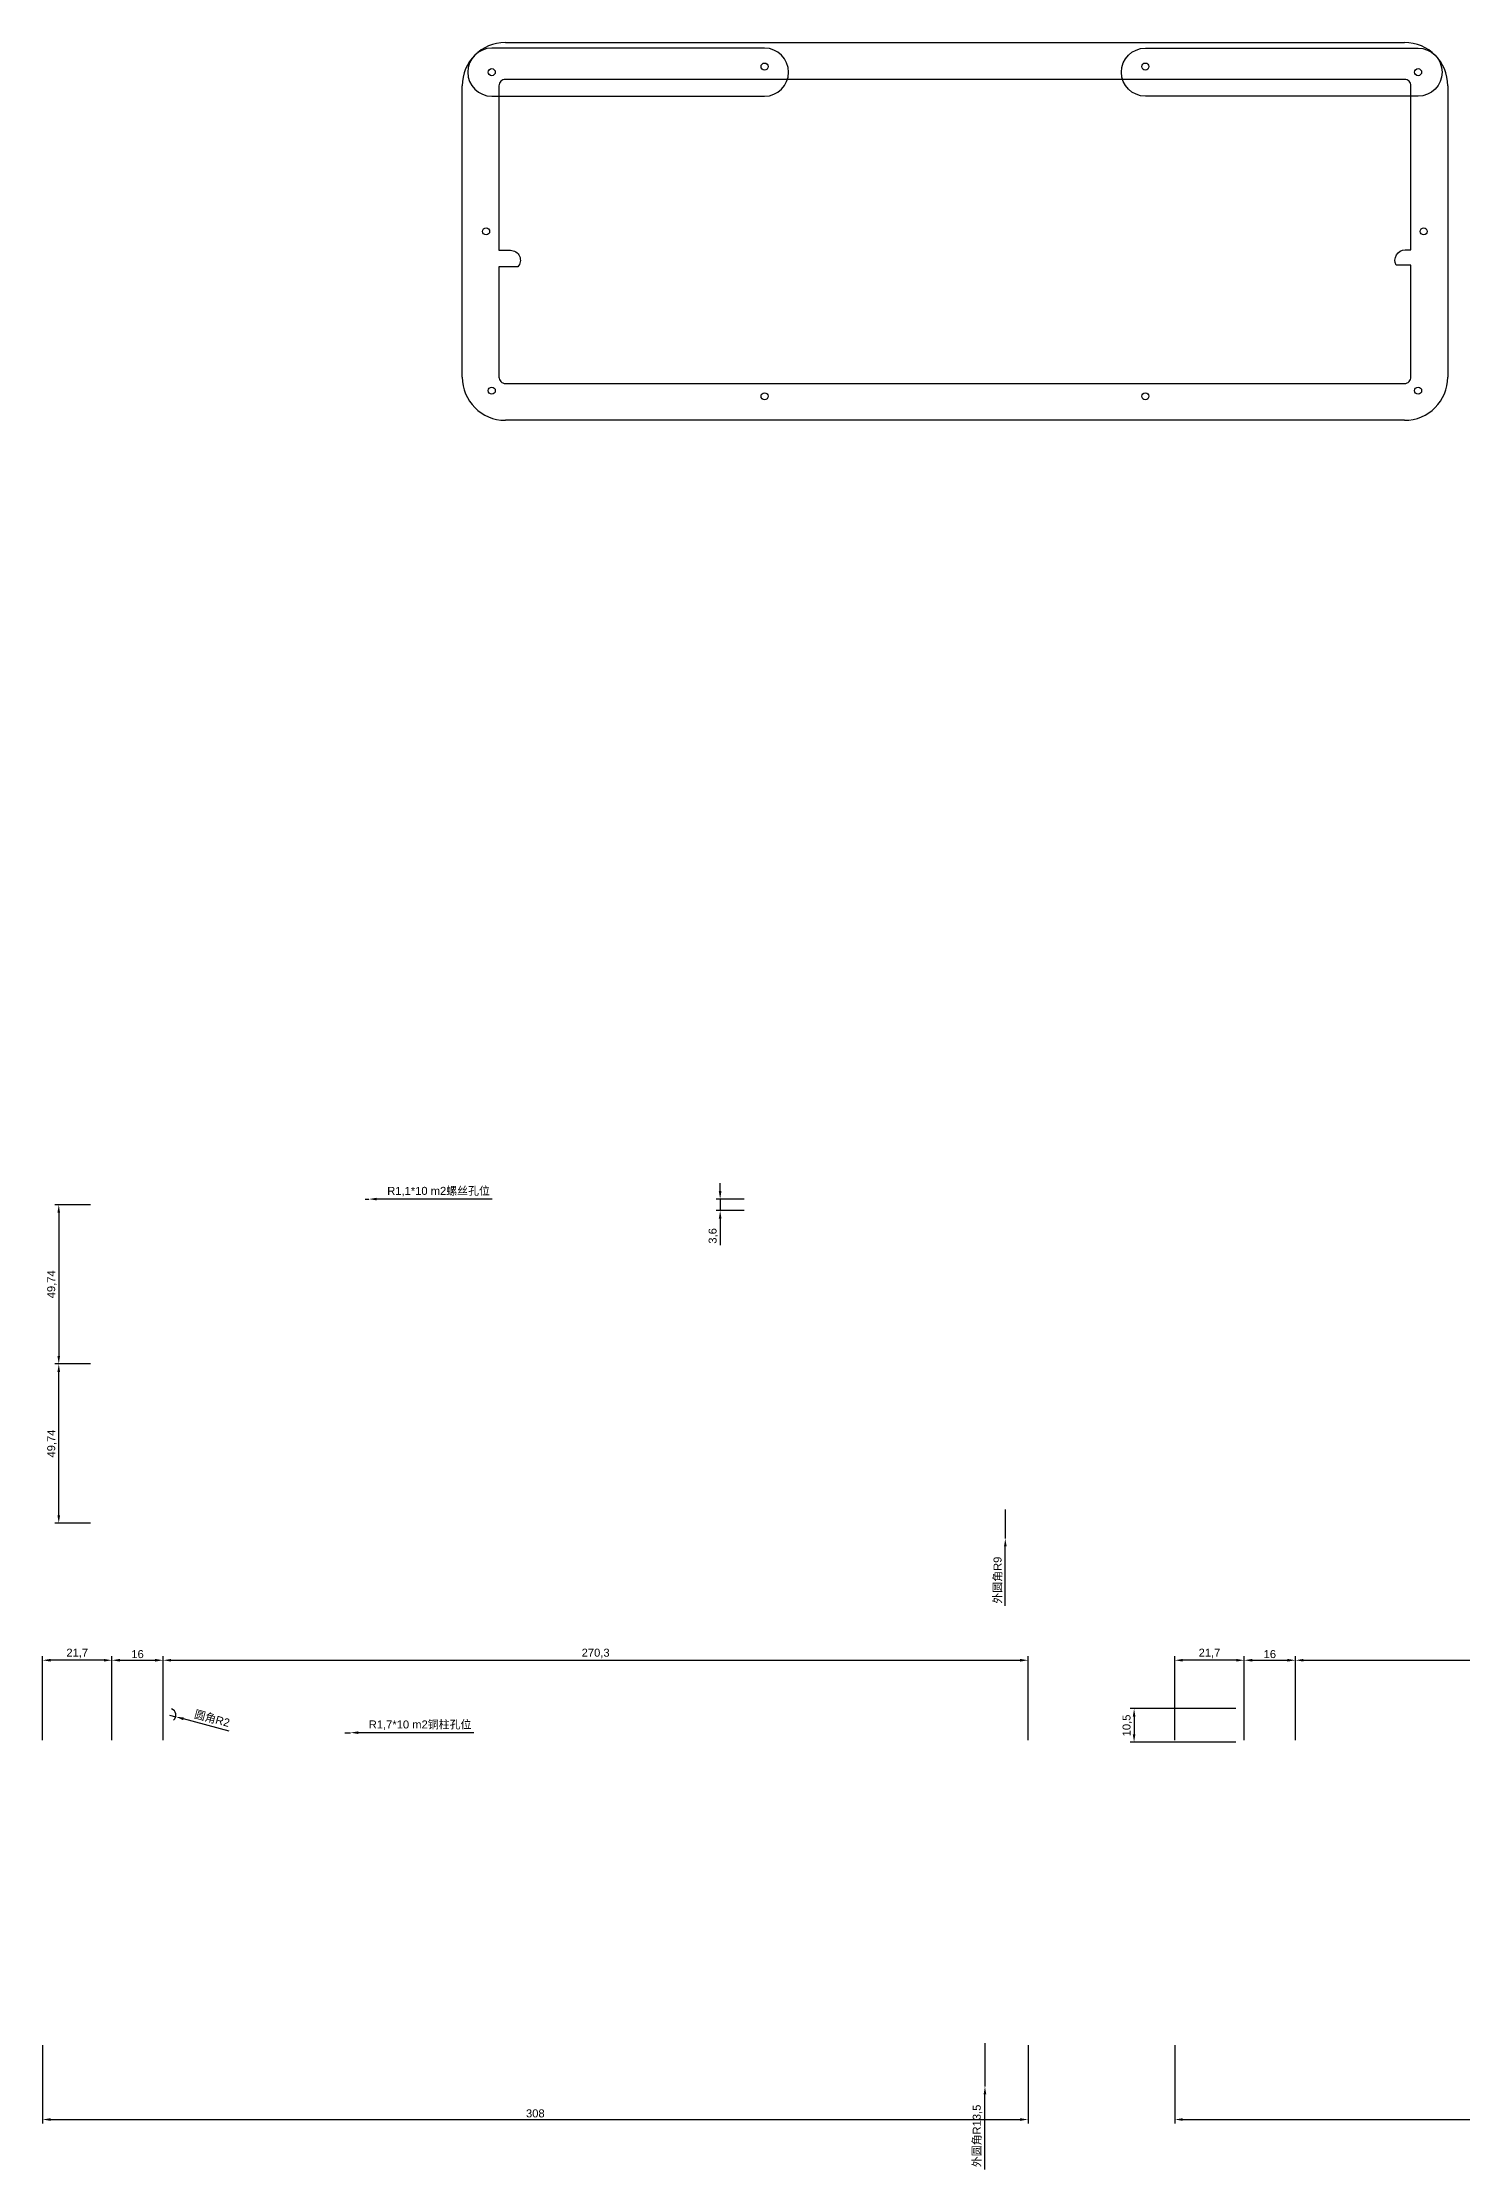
# Model space of a CAD drawing. Header units: millimetres. Extents: x -514 to 1814, y -954 to 381.
# Drawn here: x -251 to 193, y -954 to -289 of the extents above; entities that cross this region are included whole.
import ezdxf

# ---------------------------------------------------------------- set-up
doc = ezdxf.new("R2010")
doc.units = ezdxf.units.MM
doc.layers.get('Defpoints').update_dxf_attribs({"color": 1})
doc.layers.add('mark', color=90, linetype='Continuous', plot=False)
doc.styles.get("Standard").update_dxf_attribs({"font": 'arial.ttf'})
doc.dimstyles.new('ISO-25', dxfattribs={"dimtxt": 2.5, "dimasz": 2.5, "dimexe": 1.25, "dimexo": 0.625, "dimtad": 1, "dimtxsty": 'Standard', "dimcen": 2.5, "dimadec": 0, "dimazin": 0, "dimtfac": 1, "dimtmove": 0, "dimatfit": 3, "dimfxl": 1, "dimarcsym": 0})

# ---------------------------------------------------------------- blocks, each defined once
blk = doc.blocks.new('*D136')
at = {"layer": 'Defpoints', "color": 0, "transparency": 16777216}
for p in [(56.97, -794.69), (-213.33, -820.31), (56.97, -820.31)]:
    blk.add_point(p, dxfattribs=at)
at = {"layer": 'mark', "color": 0, "lineweight": -2, "transparency": 16777216}
for p, q in [((-213.33, -819.69), (-213.33, -793.44)), ((-210.83, -794.69), (54.47, -794.69)), ((56.97, -819.69), (56.97, -793.44))]:
    blk.add_line(p, q, dxfattribs=at)
at = {"layer": 'mark', "color": 0, "transparency": 16777216}
for points in [[(-210.83, -794.27), (-210.83, -795.1), (-213.33, -794.69)], [(54.47, -794.27), (54.47, -795.1), (56.97, -794.69)]]:
    blk.add_solid(points, dxfattribs=at)
at = {"layer": 'mark', "color": 0, "transparency": 16777216, "insert": (-78.18, -792.56), "char_height": 2.5, "attachment_point": 5}
blk.add_mtext('270,3', dxfattribs=at)
blk = doc.blocks.new('*D133')
at = {"layer": 'Defpoints', "color": 0, "transparency": 16777216}
for p in [(-251.03, -914.31), (56.97, -914.31), (56.97, -938.16)]:
    blk.add_point(p, dxfattribs=at)
at = {"layer": 'mark', "color": 0, "lineweight": -2, "transparency": 16777216}
for p, q in [((-251.03, -914.94), (-251.03, -939.41)), ((56.97, -914.94), (56.97, -939.41)), ((-248.53, -938.16), (54.47, -938.16))]:
    blk.add_line(p, q, dxfattribs=at)
at = {"layer": 'mark', "color": 0, "transparency": 16777216}
for points in [[(-248.53, -937.74), (-248.53, -938.58), (-251.03, -938.16)], [(54.47, -937.74), (54.47, -938.58), (56.97, -938.16)]]:
    blk.add_solid(points, dxfattribs=at)
at = {"layer": 'mark', "color": 0, "transparency": 16777216, "insert": (-97.03, -936.26), "char_height": 2.5, "attachment_point": 5}
blk.add_mtext('308', dxfattribs=at)
blk = doc.blocks.new('*D134')
at = {"layer": 'Defpoints', "color": 0, "transparency": 16777216}
for p in [(-251.03, -794.69), (-251.03, -820.31), (-229.33, -820.31)]:
    blk.add_point(p, dxfattribs=at)
at = {"layer": 'mark', "color": 0, "lineweight": -2, "transparency": 16777216}
for p, q in [((-251.03, -819.69), (-251.03, -793.44)), ((-231.83, -794.69), (-248.53, -794.69)), ((-229.33, -819.69), (-229.33, -793.44))]:
    blk.add_line(p, q, dxfattribs=at)
at = {"layer": 'mark', "color": 0, "transparency": 16777216}
for points in [[(-248.53, -794.27), (-248.53, -795.1), (-251.03, -794.69)], [(-231.83, -794.27), (-231.83, -795.1), (-229.33, -794.69)]]:
    blk.add_solid(points, dxfattribs=at)
at = {"layer": 'mark', "color": 0, "transparency": 16777216, "insert": (-240.18, -792.56), "char_height": 2.5, "attachment_point": 5}
blk.add_mtext('21,7', dxfattribs=at)
blk = doc.blocks.new('*D130')
at = {"layer": 'Defpoints', "color": 0, "transparency": 16777216}
for p in [(-156.53, -817.31), (-154.83, -817.31)]:
    blk.add_point(p, dxfattribs=at)
at = {"layer": 'mark', "color": 0, "lineweight": -2, "transparency": 16777216}
for p, q in [((-156.53, -817.31), (-154.83, -817.31)), ((-116.25, -817.31), (-152.33, -817.31))]:
    blk.add_line(p, q, dxfattribs=at)
at = {"layer": 'mark', "color": 0, "transparency": 16777216}
blk.add_solid([(-152.33, -816.89), (-152.33, -817.73), (-154.83, -817.31)], dxfattribs=at)
at = {"layer": 'mark', "color": 0, "transparency": 16777216, "insert": (-133.04, -814.98), "char_height": 2.5, "attachment_point": 5}
blk.add_mtext('R1,7*10 m2{\\fSimSun|b0|i0|c134|p2;铜柱孔位}', dxfattribs=at)
blk = doc.blocks.new('*D135')
at = {"layer": 'Defpoints', "color": 0, "transparency": 16777216}
for p in [(-213.33, -794.69), (-229.33, -820.31), (-213.33, -820.31)]:
    blk.add_point(p, dxfattribs=at)
at = {"layer": 'mark', "color": 0, "lineweight": -2, "transparency": 16777216}
for p, q in [((-229.33, -819.69), (-229.33, -793.44)), ((-226.83, -794.69), (-215.83, -794.69)), ((-213.33, -819.69), (-213.33, -793.44))]:
    blk.add_line(p, q, dxfattribs=at)
at = {"layer": 'mark', "color": 0, "transparency": 16777216}
for points in [[(-226.83, -794.27), (-226.83, -795.1), (-229.33, -794.69)], [(-215.83, -794.27), (-215.83, -795.1), (-213.33, -794.69)]]:
    blk.add_solid(points, dxfattribs=at)
at = {"layer": 'mark', "color": 0, "transparency": 16777216, "insert": (-221.33, -792.78), "char_height": 2.5, "attachment_point": 5}
blk.add_mtext('16', dxfattribs=at)
blk = doc.blocks.new('*D128')
at = {"layer": 'Defpoints', "color": 0, "transparency": 16777216}
for p in [(43.47, -914.31), (43.47, -927.81)]:
    blk.add_point(p, dxfattribs=at)
at = {"layer": 'mark', "color": 0, "lineweight": -2, "transparency": 16777216}
for p, q in [((43.47, -914.31), (43.47, -927.81)), ((43.47, -953.76), (43.47, -930.31))]:
    blk.add_line(p, q, dxfattribs=at)
at = {"layer": 'mark', "color": 0, "transparency": 16777216}
blk.add_solid([(43.06, -930.31), (43.89, -930.31), (43.47, -927.81)], dxfattribs=at)
at = {"layer": 'mark', "color": 0, "transparency": 16777216, "insert": (41.14, -943.28), "char_height": 2.5, "attachment_point": 5, "rotation": 90}
blk.add_mtext('{\\fSimSun|b0|i0|c134|p2;外圆角}R13,5', dxfattribs=at)
blk = doc.blocks.new('*D138')
at = {"layer": 'Defpoints', "color": 0, "transparency": 16777216}
for p in [(102.8, -794.69), (102.8, -820.31), (124.5, -820.31)]:
    blk.add_point(p, dxfattribs=at)
at = {"layer": 'mark', "color": 0, "lineweight": -2, "transparency": 16777216}
for p, q in [((102.8, -819.69), (102.8, -793.44)), ((122, -794.69), (105.3, -794.69)), ((124.5, -819.69), (124.5, -793.44))]:
    blk.add_line(p, q, dxfattribs=at)
at = {"layer": 'mark', "color": 0, "transparency": 16777216}
for points in [[(105.3, -794.27), (105.3, -795.1), (102.8, -794.69)], [(122, -794.27), (122, -795.1), (124.5, -794.69)]]:
    blk.add_solid(points, dxfattribs=at)
at = {"layer": 'mark', "color": 0, "transparency": 16777216, "insert": (113.65, -792.56), "char_height": 2.5, "attachment_point": 5}
blk.add_mtext('21,7', dxfattribs=at)
blk = doc.blocks.new('*D139')
at = {"layer": 'Defpoints', "color": 0, "transparency": 16777216}
for p in [(140.5, -794.69), (124.5, -820.31), (140.5, -820.31)]:
    blk.add_point(p, dxfattribs=at)
at = {"layer": 'mark', "color": 0, "lineweight": -2, "transparency": 16777216}
for p, q in [((124.5, -819.69), (124.5, -793.44)), ((127, -794.69), (138, -794.69)), ((140.5, -819.69), (140.5, -793.44))]:
    blk.add_line(p, q, dxfattribs=at)
at = {"layer": 'mark', "color": 0, "transparency": 16777216}
for points in [[(127, -794.27), (127, -795.1), (124.5, -794.69)], [(138, -794.27), (138, -795.1), (140.5, -794.69)]]:
    blk.add_solid(points, dxfattribs=at)
at = {"layer": 'mark', "color": 0, "transparency": 16777216, "insert": (132.5, -792.78), "char_height": 2.5, "attachment_point": 5}
blk.add_mtext('16', dxfattribs=at)
blk = doc.blocks.new('*D140')
at = {"layer": 'Defpoints', "color": 0, "transparency": 16777216}
for p in [(410.8, -794.69), (140.5, -820.31), (410.8, -820.31)]:
    blk.add_point(p, dxfattribs=at)
at = {"layer": 'mark', "color": 0, "lineweight": -2, "transparency": 16777216}
for p, q in [((140.5, -819.69), (140.5, -793.44)), ((143, -794.69), (408.3, -794.69)), ((410.8, -819.69), (410.8, -793.44))]:
    blk.add_line(p, q, dxfattribs=at)
at = {"layer": 'mark', "color": 0, "transparency": 16777216}
for points in [[(143, -794.27), (143, -795.1), (140.5, -794.69)], [(408.3, -794.27), (408.3, -795.1), (410.8, -794.69)]]:
    blk.add_solid(points, dxfattribs=at)
at = {"layer": 'mark', "color": 0, "transparency": 16777216, "insert": (275.65, -792.56), "char_height": 2.5, "attachment_point": 5}
blk.add_mtext('270,3', dxfattribs=at)
blk = doc.blocks.new('*D132')
at = {"layer": 'Defpoints', "color": 0, "transparency": 16777216}
for p in [(102.8, -914.31), (410.8, -914.31), (410.8, -938.16)]:
    blk.add_point(p, dxfattribs=at)
at = {"layer": 'mark', "color": 0, "lineweight": -2, "transparency": 16777216}
for p, q in [((102.8, -914.94), (102.8, -939.41)), ((410.8, -914.94), (410.8, -939.41)), ((105.3, -938.16), (408.3, -938.16))]:
    blk.add_line(p, q, dxfattribs=at)
at = {"layer": 'mark', "color": 0, "transparency": 16777216}
for points in [[(105.3, -937.74), (105.3, -938.58), (102.8, -938.16)], [(408.3, -937.74), (408.3, -938.58), (410.8, -938.16)]]:
    blk.add_solid(points, dxfattribs=at)
at = {"layer": 'mark', "color": 0, "transparency": 16777216, "insert": (256.8, -936.26), "char_height": 2.5, "attachment_point": 5}
blk.add_mtext('308', dxfattribs=at)
blk = doc.blocks.new('*D137')
at = {"layer": 'Defpoints', "color": 0, "transparency": 16777216}
for p in [(-211.33, -811.81), (-209.39, -812.33)]:
    blk.add_point(p, dxfattribs=at)
at = {"layer": 'mark', "color": 0, "lineweight": -2, "transparency": 16777216}
for p, q in [((-211.33, -811.81), (-209.39, -812.33)), ((-192.74, -816.83), (-206.98, -812.98))]:
    blk.add_line(p, q, dxfattribs=at)
blk.add_arc((-211.33, -811.81), 2, 309.07925, 72.09507, dxfattribs=at)
at = {"layer": 'mark', "color": 0, "transparency": 16777216}
blk.add_solid([(-206.87, -812.58), (-207.09, -813.39), (-209.39, -812.33)], dxfattribs=at)
at = {"layer": 'mark', "color": 0, "transparency": 16777216, "insert": (-198.06, -813.03), "char_height": 2.5, "attachment_point": 5, "rotation": 344.88911}
blk.add_mtext('{\\fSimSun|b0|i0|c134|p2;圆角}R2', dxfattribs=at)
blk = doc.blocks.new('*D141')
at = {"layer": 'Defpoints', "color": 0, "transparency": 16777216}
for p in [(122.5, -809.81), (90.08, -820.31), (122.5, -820.31)]:
    blk.add_point(p, dxfattribs=at)
at = {"layer": 'mark', "color": 0, "lineweight": -2, "transparency": 16777216}
for p, q in [((121.88, -809.81), (88.83, -809.81)), ((90.08, -812.31), (90.08, -817.81)), ((121.88, -820.31), (88.83, -820.31))]:
    blk.add_line(p, q, dxfattribs=at)
at = {"layer": 'mark', "color": 0, "transparency": 16777216}
for points in [[(89.67, -812.31), (90.5, -812.31), (90.08, -809.81)], [(89.67, -817.81), (90.5, -817.81), (90.08, -820.31)]]:
    blk.add_solid(points, dxfattribs=at)
at = {"layer": 'mark', "color": 0, "transparency": 16777216, "insert": (87.95, -815.06), "char_height": 2.5, "attachment_point": 5, "rotation": 90}
blk.add_mtext('10,5', dxfattribs=at)
blk = doc.blocks.new('*D143')
at = {"layer": 'Defpoints', "color": 0, "transparency": 16777216}
for p in [(-235.4, -652.38), (-245.95, -702.13), (-235.4, -702.13)]:
    blk.add_point(p, dxfattribs=at)
at = {"layer": 'mark', "color": 0, "lineweight": -2, "transparency": 16777216}
for p, q in [((-236.03, -652.38), (-247.2, -652.38)), ((-245.95, -654.88), (-245.95, -699.63)), ((-236.03, -702.13), (-247.2, -702.13))]:
    blk.add_line(p, q, dxfattribs=at)
at = {"layer": 'mark', "color": 0, "transparency": 16777216}
for points in [[(-246.37, -654.88), (-245.54, -654.88), (-245.95, -652.38)], [(-246.37, -699.63), (-245.54, -699.63), (-245.95, -702.13)]]:
    blk.add_solid(points, dxfattribs=at)
at = {"layer": 'mark', "color": 0, "transparency": 16777216, "insert": (-248.08, -677.25), "char_height": 2.5, "attachment_point": 5, "rotation": 90}
blk.add_mtext('49,74', dxfattribs=at)
blk = doc.blocks.new('*D144')
at = {"layer": 'Defpoints', "color": 0, "transparency": 16777216}
for p in [(-245.95, -702.13), (-235.4, -702.13), (-235.4, -751.87)]:
    blk.add_point(p, dxfattribs=at)
at = {"layer": 'mark', "color": 0, "lineweight": -2, "transparency": 16777216}
for p, q in [((-236.03, -702.13), (-247.2, -702.13)), ((-245.95, -749.37), (-245.95, -704.63)), ((-236.03, -751.87), (-247.2, -751.87))]:
    blk.add_line(p, q, dxfattribs=at)
at = {"layer": 'mark', "color": 0, "transparency": 16777216}
for points in [[(-246.37, -704.63), (-245.54, -704.63), (-245.95, -702.13)], [(-246.37, -749.37), (-245.54, -749.37), (-245.95, -751.87)]]:
    blk.add_solid(points, dxfattribs=at)
at = {"layer": 'mark', "color": 0, "transparency": 16777216, "insert": (-248.08, -727), "char_height": 2.5, "attachment_point": 5, "rotation": 90}
blk.add_mtext('49,74', dxfattribs=at)
blk = doc.blocks.new('*D145')
at = {"layer": 'Defpoints', "color": 0, "transparency": 16777216}
for p in [(-150.16, -650.63), (-149.06, -650.63)]:
    blk.add_point(p, dxfattribs=at)
at = {"layer": 'mark', "color": 0, "lineweight": -2, "transparency": 16777216}
for p, q in [((-150.16, -650.63), (-149.06, -650.63)), ((-110.48, -650.63), (-146.56, -650.63))]:
    blk.add_line(p, q, dxfattribs=at)
at = {"layer": 'mark', "color": 0, "transparency": 16777216}
blk.add_solid([(-146.56, -650.21), (-146.56, -651.04), (-149.06, -650.63)], dxfattribs=at)
at = {"layer": 'mark', "color": 0, "transparency": 16777216, "insert": (-127.27, -648.29), "char_height": 2.5, "attachment_point": 5}
blk.add_mtext('R1,1*10 m2{\\fSimSun|b0|i0|c134|p2;螺丝孔位}', dxfattribs=at)
blk = doc.blocks.new('*D146')
at = {"layer": 'Defpoints', "color": 0, "transparency": 16777216}
for p in [(49.84, -747.63), (49.84, -756.63)]:
    blk.add_point(p, dxfattribs=at)
at = {"layer": 'mark', "color": 0, "lineweight": -2, "transparency": 16777216}
for p, q in [((49.84, -747.63), (49.84, -756.63)), ((49.84, -777.7), (49.84, -759.13))]:
    blk.add_line(p, q, dxfattribs=at)
at = {"layer": 'mark', "color": 0, "transparency": 16777216}
blk.add_solid([(49.42, -759.13), (50.26, -759.13), (49.84, -756.63)], dxfattribs=at)
at = {"layer": 'mark', "color": 0, "transparency": 16777216, "insert": (47.56, -769.67), "char_height": 2.5, "attachment_point": 5, "rotation": 90}
blk.add_mtext('{\\fSimSun|b0|i0|c134|p2;外圆角}R9', dxfattribs=at)
blk = doc.blocks.new('*D142')
at = {"layer": 'Defpoints', "color": 0, "ltscale": 10, "transparency": 16777216}
for p in [(-31.16, -650.63), (-39.27, -654.23), (-31.16, -654.23)]:
    blk.add_point(p, dxfattribs=at)
at = {"layer": 'mark', "color": 0, "lineweight": -2, "ltscale": 10, "transparency": 16777216}
for p, q in [((-31.78, -650.63), (-40.52, -650.63)), ((-39.27, -648.13), (-39.27, -645.63)), ((-39.27, -650.63), (-39.27, -654.23)), ((-31.78, -654.23), (-40.52, -654.23)), ((-39.27, -656.73), (-39.27, -665.02))]:
    blk.add_line(p, q, dxfattribs=at)
at = {"layer": 'mark', "color": 0, "ltscale": 10, "transparency": 16777216}
for points in [[(-39.69, -648.13), (-38.85, -648.13), (-39.27, -650.63)], [(-39.69, -656.73), (-38.85, -656.73), (-39.27, -654.23)]]:
    blk.add_solid(points, dxfattribs=at)
at = {"layer": 'mark', "color": 0, "ltscale": 10, "transparency": 16777216, "insert": (-41.4, -662.13), "char_height": 2.5, "attachment_point": 5, "rotation": 90}
blk.add_mtext('3,6', dxfattribs=at)

msp = doc.modelspace()

# ---------------------------------------------------------------- linework, layer by layer
for p, q in [((-106.399, -289.339), (-100.199, -289.339)), ((-100.199, -289.339), (-80.199, -289.339)), ((-80.199, -289.339), (174.601, -289.339)), ((-119.899, -393.839), (-119.899, -302.839)), ((188.101, -302.839), (188.101, -393.839)), ((174.601, -407.339), (-106.399, -407.339))]:
    msp.add_line(p, q)
for points in [[(-25.399, -291.096), (-110.641, -291.096, 1), (-110.641, -306.096), (-25.399, -306.096, 1)], [(93.601, -291.096), (178.844, -291.096, -1), (178.844, -306.096), (93.601, -306.096, -1)]]:
    msp.add_lwpolyline(points, format="xyb", close=True)
for centre in [(-110.641, -298.596), (-25.399, -296.839), (93.601, -296.839), (178.844, -298.596), (-112.399, -348.339), (180.601, -348.339), (-110.641, -398.082), (178.844, -398.082), (-25.399, -399.839), (93.601, -399.839)]:
    msp.add_circle(centre, 1.1)
for centre, start, end in [((-106.399, -302.839), 90, 180), ((174.601, -302.839), 0, 90), ((-106.399, -393.839), 180, 270), ((174.601, -393.839), 270, 0)]:
    msp.add_arc(centre, 13.5, start, end)
at = {"layer": 'Defpoints'}
msp.add_lwpolyline([(-108.399, -302.839), (-108.399, -354.239), (-104.799, -354.239, -0.6533994), (-102.518, -359.439), (-108.399, -359.439), (-108.399, -360.439), (-108.399, -393.839, 0.4142136), (-106.399, -395.839), (174.601, -395.839, 0.4142136), (176.601, -393.839), (176.601, -360.539), (176.601, -359.364), (176.601, -358.864), (171.988, -358.864, -0.5684319), (174.801, -354.139), (176.601, -354.139), (176.601, -302.839, 0.4142136), (174.601, -300.839), (-106.399, -300.839, 0.4142136)], format="xyb", close=True, dxfattribs=at)

# ---------------------------------------------------------------- dimensions: what is measured, and where the dimension line sits
at = {"layer": 'mark'}
for center, mpoint, text, picture, middle in [((-150.159, -650.626), (-149.059, -650.626), '<>*10 m2{\\fSimSun|b0|i0|c134|p2;螺丝孔位}', '*D145', (-127.269, -648.287)), ((49.841, -747.626), (49.841, -756.626), '{\\fSimSun|b0|i0|c134|p2;外圆角}<>', '*D146', (47.561, -769.665)), ((-211.326, -811.811), (-209.395, -812.332), '{\\fSimSun|b0|i0|c134|p2;圆角}<>', '*D137', (-198.061, -813.031)), ((-156.526, -817.311), (-154.826, -817.311), '<>*10 m2{\\fSimSun|b0|i0|c134|p2;铜柱孔位}', '*D130', (-133.035, -814.979)), ((43.474, -914.311), (43.474, -927.811), '{\\fSimSun|b0|i0|c134|p2;外圆角}<>', '*D128', (41.136, -943.284))]:
    dim = msp.add_radius_dim(center=center, mpoint=mpoint, text=text, dimstyle='ISO-25', dxfattribs=at)
    dim.commit()
    dim.dimension.update_dxf_attribs({"geometry": picture, "text_midpoint": middle})
at = {"layer": 'mark', "ltscale": 10}
dim = msp.add_linear_dim(base=(-39.27, -654.226), p1=(-31.159, -650.626), p2=(-31.159, -654.226), angle=90, dimstyle='ISO-25', dxfattribs=at)
dim.commit()
dim.dimension.update_dxf_attribs({"geometry": '*D142', "text_midpoint": (-41.398, -662.125)})
at = {"layer": 'mark'}
for base, p1, p2, picture, middle in [((-245.955, -702.126), (-235.402, -652.383), (-235.402, -702.126), '*D143', (-248.082, -677.255)), ((-245.955, -702.126), (-235.402, -751.869), (-235.402, -702.126), '*D144', (-248.082, -726.997)), ((90.082, -820.311), (122.5, -809.811), (122.5, -820.311), '*D141', (87.954, -815.061))]:
    dim = msp.add_linear_dim(base=base, p1=p1, p2=p2, angle=90, dimstyle='ISO-25', dxfattribs=at)
    dim.commit()
    dim.dimension.update_dxf_attribs({"geometry": picture, "text_midpoint": middle})
for base, p1, p2, picture, middle in [((-251.026, -794.685), (-229.326, -820.311), (-251.026, -820.311), '*D134', (-240.176, -792.558)), ((-213.326, -794.685), (-229.326, -820.311), (-213.326, -820.311), '*D135', (-221.326, -792.784)), ((56.974, -794.685), (-213.326, -820.311), (56.974, -820.311), '*D136', (-78.176, -792.558)), ((102.8, -794.685), (124.5, -820.311), (102.8, -820.311), '*D138', (113.65, -792.558)), ((140.5, -794.685), (124.5, -820.311), (140.5, -820.311), '*D139', (132.5, -792.784)), ((410.8, -794.685), (140.5, -820.311), (410.8, -820.311), '*D140', (275.65, -792.558)), ((56.974, -938.159), (-251.026, -914.311), (56.974, -914.311), '*D133', (-97.026, -936.256)), ((410.8, -938.159), (102.8, -914.311), (410.8, -914.311), '*D132', (256.8, -936.256))]:
    dim = msp.add_linear_dim(base=base, p1=p1, p2=p2, dimstyle='ISO-25', dxfattribs=at)
    dim.commit()
    dim.dimension.update_dxf_attribs({"geometry": picture, "text_midpoint": middle})

doc.saveas('drawing.dxf')
